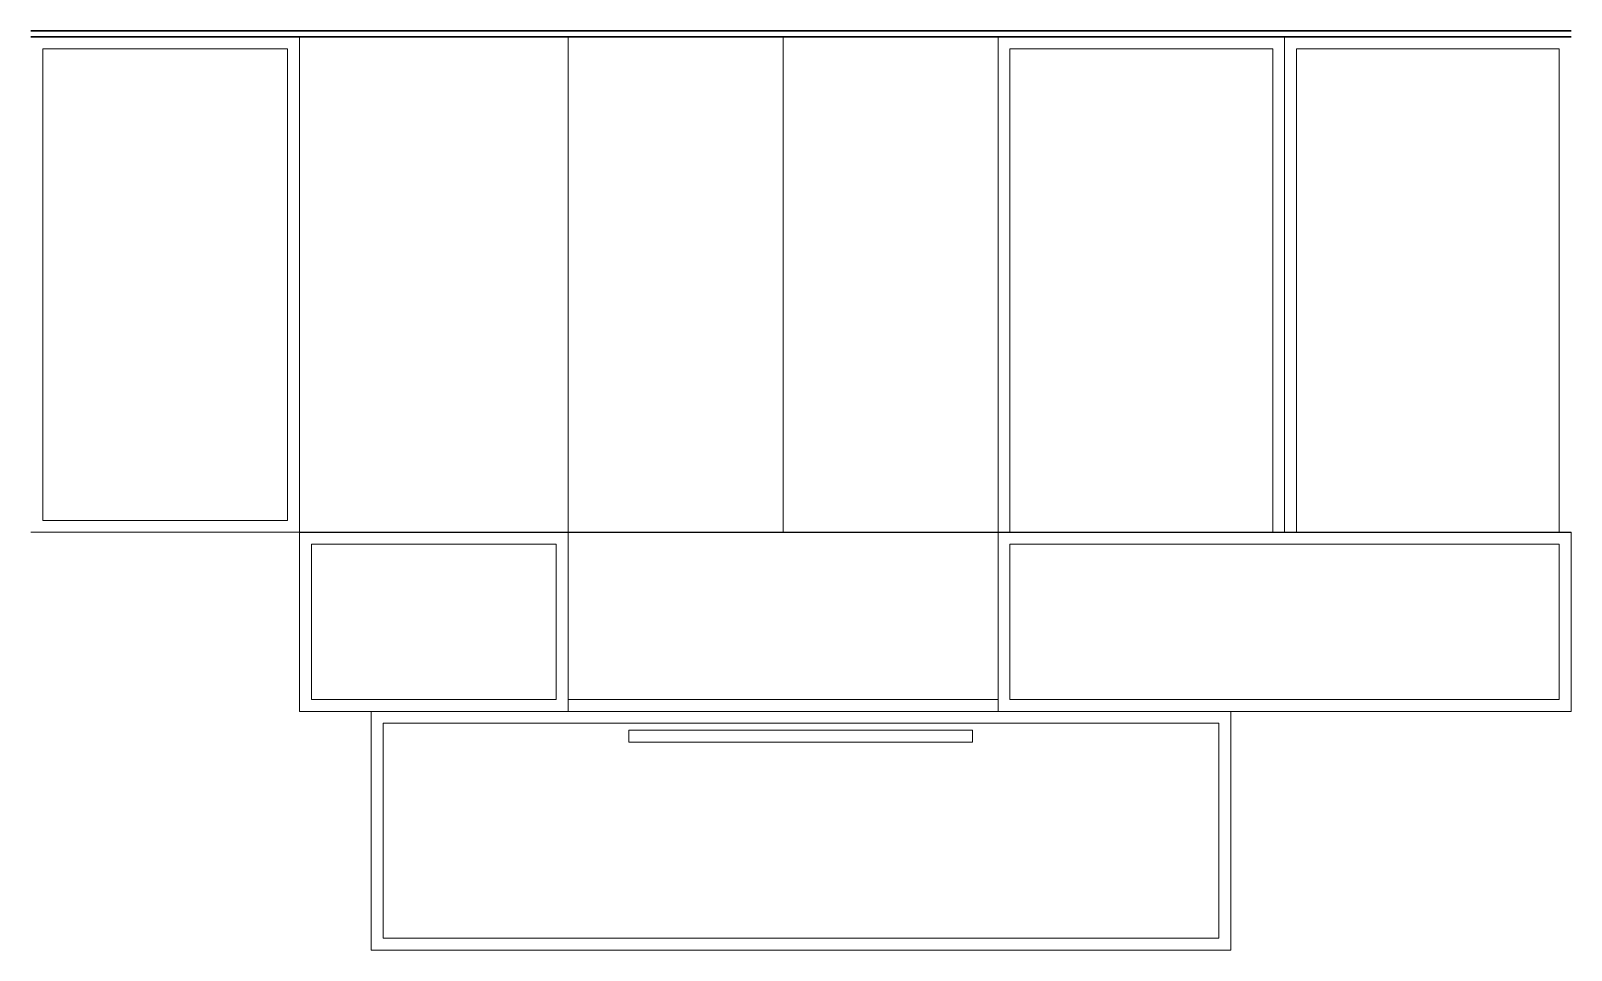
# Model space of a CAD drawing. Header units: millimetres. Extents: x 56222 to 3066687, y -650199 to -121287.
# Drawn here: x 139478.3 to 139607.3, y -183350.2 to -183273.2 of the extents above; entities that cross this region are included whole.
import ezdxf

# ---------------------------------------------------------------- set-up
doc = ezdxf.new("R2010")
doc.units = ezdxf.units.MM
doc.header["$MEASUREMENT"] = 0
doc.layers.add('FURNI', color=25, linetype='Continuous', lineweight=5)
doc.layers.add('FURNITURE', color=32, linetype='Continuous', lineweight=9)
doc.layers.add('str coll', color=6, linetype='Continuous')

msp = doc.modelspace()

# ---------------------------------------------------------------- linework, layer by layer
at = {"layer": 'FURNI', "lineweight": 0}
for p, q in [((139479.275, -183314.173), (139499.775, -183314.173)), ((139478.275, -183315.173), (139500.775, -183315.173))]:
    msp.add_line(p, q, dxfattribs=at)
for points in [[(139479.275, -183274.673), (139499.775, -183274.673), (139499.775, -183314.173), (139479.275, -183314.173)], [(139560.275, -183274.673), (139582.275, -183274.673), (139582.275, -183315.173), (139560.275, -183315.173)], [(139584.275, -183274.673), (139606.275, -183274.673), (139606.275, -183315.173), (139584.275, -183315.173)], [(139560.275, -183316.173), (139606.275, -183316.173), (139606.275, -183329.173), (139560.275, -183329.173)]]:
    msp.add_lwpolyline(points, close=True, dxfattribs=at)
at = {"layer": 'FURNITURE', "lineweight": 0}
for p, q in [((139500.775, -183273.673), (139500.775, -183315.173)), ((139523.275, -183273.673), (139523.275, -183315.173)), ((139541.295, -183273.673), (139541.295, -183315.173)), ((139559.275, -183273.673), (139559.275, -183315.173)), ((139583.275, -183273.673), (139583.275, -183315.173)), ((139500.775, -183315.173), (139607.275, -183315.173)), ((139559.275, -183329.173), (139523.275, -183329.173)), ((139559.275, -183330.173), (139500.775, -183330.173))]:
    msp.add_line(p, q, dxfattribs=at)
at = {"layer": 'FURNITURE', "lineweight": 25}
msp.add_line((139500.775, -183315.173), (139607.275, -183315.173), dxfattribs=at)
at = {"layer": 'FURNITURE', "lineweight": 0}
for points in [[(139500.775, -183315.173), (139523.275, -183315.173), (139523.275, -183330.173), (139500.775, -183330.173)], [(139559.275, -183315.173), (139607.275, -183315.173), (139607.275, -183330.173), (139559.275, -183330.173)], [(139501.775, -183316.173), (139522.275, -183316.173), (139522.275, -183329.173), (139501.775, -183329.173)], [(139506.775, -183330.173), (139578.775, -183330.173), (139578.775, -183350.173), (139506.775, -183350.173)], [(139507.775, -183331.173), (139577.775, -183331.173), (139577.775, -183349.173), (139507.775, -183349.173)]]:
    msp.add_lwpolyline(points, close=True, dxfattribs=at)
at = {"layer": 'FURNITURE'}
msp.add_lwpolyline([(139528.366, -183331.737), (139557.145, -183331.737), (139557.145, -183332.752), (139528.366, -183332.752)], close=True, dxfattribs=at)
at = {"layer": 'str coll', "lineweight": 30}
for p, q in [((139478.275, -183273.173), (139607.275, -183273.173)), ((139478.275, -183273.173), (139607.275, -183273.173)), ((139478.275, -183273.673), (139607.275, -183273.673))]:
    msp.add_line(p, q, dxfattribs=at)

doc.saveas('drawing.dxf')
